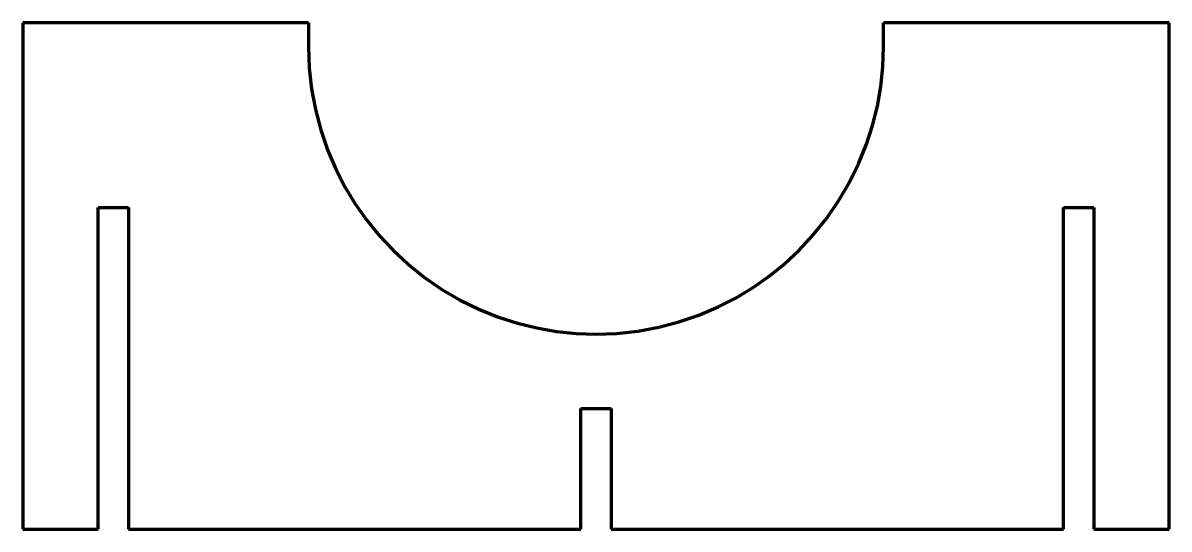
# Model space of a CAD drawing. Header units: inches. Extents: x -7.1 to 7.1, y -6 to 0.3.
import ezdxf

# ---------------------------------------------------------------- set-up
doc = ezdxf.new("R2010")
doc.units = ezdxf.units.IN
doc.header["$MEASUREMENT"] = 0
doc.layers.add('1', color=7, linetype='Continuous', true_color=0xffffff)

msp = doc.modelspace()

# ---------------------------------------------------------------- linework, layer by layer
at = {"layer": '1', "color": 163, "linetype": 'Continuous', "lineweight": 70}
for p, q in [((-3.575143, 0.29626), (-7.125, 0.29626)), ((-7.125, 0.29626), (-7.125, -6)), ((-3.575143, 0.29626), (-3.575166, 0)), ((7.125, 0.29626), (3.575143, 0.29626)), ((7.125, -6), (7.125, 0.29626)), ((-6.1875, -6), (-6.1875, -2)), ((-6.1875, -2), (-5.8125, -2)), ((-5.8125, -2), (-5.8125, -6)), ((5.8125, -6), (5.8125, -2)), ((5.8125, -2), (6.1875, -2)), ((6.1875, -2), (6.1875, -6)), ((-0.1875, -6), (-0.1875, -4.5)), ((-0.1875, -4.5), (0.1875, -4.5)), ((0.1875, -4.5), (0.1875, -6)), ((-7.125, -6), (-6.1875, -6)), ((-5.8125, -6), (-0.1875, -6)), ((0.1875, -6), (5.8125, -6)), ((6.1875, -6), (7.125, -6))]:
    msp.add_line(p, q, dxfattribs=at)
for points in [[(3.575166, -0.000001), (3.575153, 0.165905), (3.575143, 0.29626)], [(-3.575166, 0), (-3.565539, -0.262878), (-3.53682, -0.522505), (-3.489298, -0.778931), (-3.422939, -1.032148), (-3.337591, -1.281538), (-3.234716, -1.52273), (-3.122369, -1.741558), (-2.99517, -1.952155), (-2.852977, -2.154615), (-2.696426, -2.347587), (-2.527962, -2.528111), (-2.336947, -2.705712), (-2.133231, -2.869047), (-1.916733, -3.017948), (-1.689402, -3.150835), (-1.454736, -3.265834), (-1.212813, -3.363182), (-0.978012, -3.438795), (-0.736851, -3.498424), (-0.492916, -3.54107), (-0.248063, -3.566602), (-0.002315, -3.575183), (0.259303, -3.565758), (0.521217, -3.53697), (0.779132, -3.489261), (1.031494, -3.423193), (1.278487, -3.338783), (1.520204, -3.235857), (1.74116, -3.122533), (1.952302, -2.995071), (2.153562, -2.853825), (2.344934, -2.698791), (2.526289, -2.529783), (2.705473, -2.337202), (2.869027, -2.133242), (3.016913, -1.918377), (3.149118, -1.6926), (3.265252, -1.456015), (3.363268, -1.212652), (3.43872, -0.978475), (3.497826, -0.739704), (3.540539, -0.496226), (3.566452, -0.248977), (3.575166, -0.000001)]]:
    msp.add_lwpolyline(points, dxfattribs=at)

doc.saveas('drawing.dxf')
